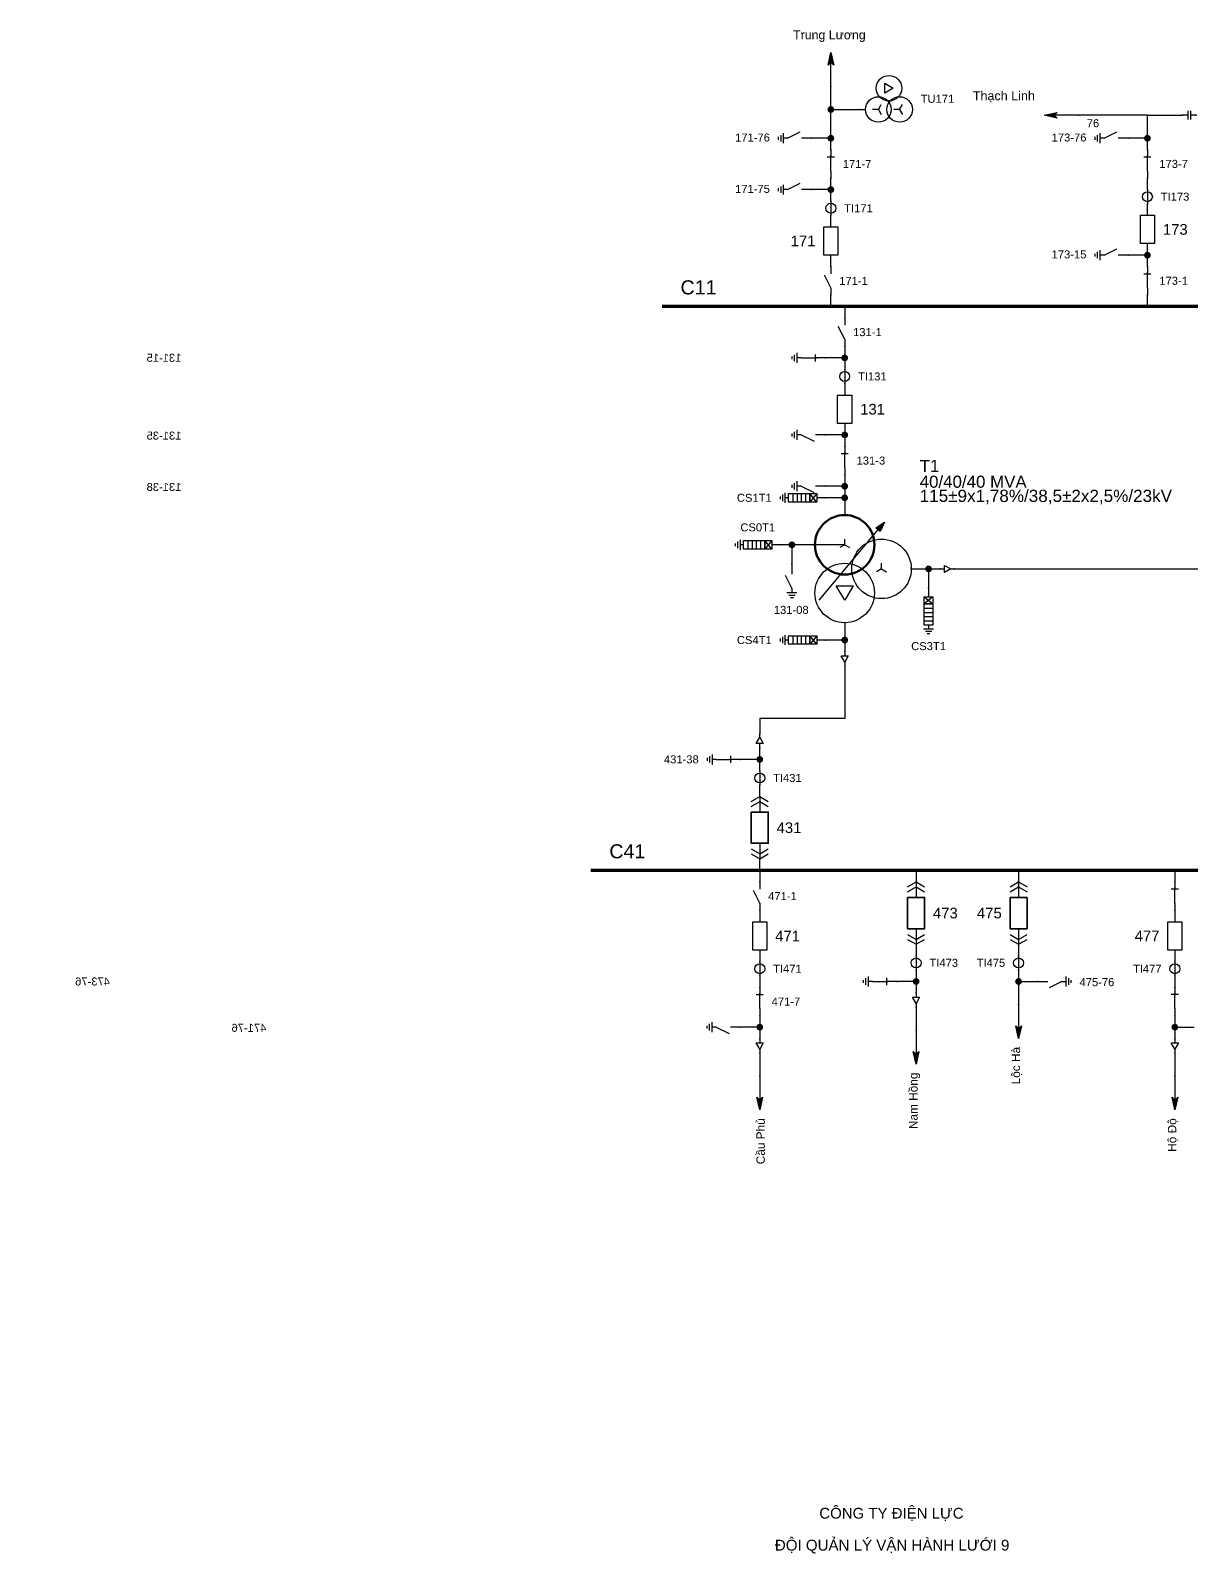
# Model space of a CAD drawing. Header units: millimetres. Extents: x -387 to 411, y 7 to 290.
# Drawn here: x -76.7 to 128.2, y 11.8 to 280.5 of the extents above; entities that cross this region are included whole.
import ezdxf

# ---------------------------------------------------------------- set-up
doc = ezdxf.new("R2010")
doc.units = ezdxf.units.MM
for name, color, linetype, lineweight in [('BUSBAR_110KV', 1, 'Continuous', 50), ('BUSBAR_22KV', 5, 'Continuous', 50), ('HV_110KV', 1, 'Continuous', 25), ('MV_22KV', 5, 'Continuous', 25), ('MV_35KV', 30, 'Continuous', 25)]:
    doc.layers.add(name, color=color, linetype=linetype, lineweight=lineweight)
doc.layers.add('SYM_PORTS', color=8, linetype='Continuous', plot=False)
doc.layers.add('TEXT', color=7, linetype='Continuous')
doc.styles.add('SLD_TEXT', font='arial.ttf')

# ---------------------------------------------------------------- blocks, each defined once
blk = doc.blocks.new('SYM_DISCONNECTOR_OPEN')
at = {"lineweight": 25}
for points in [[(0, -1.25), (-1.125, 1)], [(0, 2.5), (0, 1.25)], [(0, -1.25), (0, -2.5)]]:
    blk.add_lwpolyline(points, dxfattribs=at)
at = {"layer": 'SYM_PORTS'}
for p in [(0, 2.5), (0, -2.5)]:
    blk.add_point(p, dxfattribs=at)
blk.add_attdef('DEVICE_CODE', (1, -0.5), '', height=2)
blk = doc.blocks.new('SYM_CIRCUIT_BREAKER')
at = {"lineweight": 25}
blk.add_lwpolyline([(-1.25, 2.5), (1.25, 2.5), (1.25, -2.5), (-1.25, -2.5)], close=True, dxfattribs=at)
at = {"layer": 'SYM_PORTS'}
for p in [(0, 2.5), (0, -2.5)]:
    blk.add_point(p, dxfattribs=at)
blk.add_attdef('DEVICE_CODE', (2.25, -0.5), '', height=2)
at = {"flags": 1}
blk.add_attdef('RATING', (2.25, -3.5), '', height=2, dxfattribs=at)
blk = doc.blocks.new('SYM_CURRENT_TRANSFORMER')
at = {"lineweight": 25}
blk.add_lwpolyline([(0, 1.25), (0, -1.25)], dxfattribs=at)
blk.add_circle((0, 0), 0.875, dxfattribs=at)
at = {"layer": 'SYM_PORTS'}
for p in [(0, 1.25), (0, -1.25)]:
    blk.add_point(p, dxfattribs=at)
blk.add_attdef('DEVICE_CODE', (1.875, -1.75), '', height=2)
at = {"flags": 1}
blk.add_attdef('RATIO', (1.875, -4.75), '', height=2, dxfattribs=at)
blk = doc.blocks.new('SYM_EARTHING_SWITCH_OPEN')
at = {"lineweight": 25}
for points in [[(0, 3), (0, 1.25)], [(0, -1.25), (-1.125, 1)], [(-0.875, -2), (0.875, -2)], [(-0.5625, -2.4375), (0.5625, -2.4375)], [(0, -1.25), (0, -2)], [(-0.25, -2.875), (0.25, -2.875)]]:
    blk.add_lwpolyline(points, dxfattribs=at)
at = {"layer": 'SYM_PORTS'}
blk.add_point((0, 3), dxfattribs=at)
blk.add_attdef('DEVICE_CODE', (1.875, 0), '', height=2)
blk = doc.blocks.new('SYM_DISCONNECTOR_CLOSED')
at = {"lineweight": 25}
for points in [[(-0.625, 1.25), (0.625, 1.25)], [(0, 2.5), (0, 1.25)], [(0, -1.25), (0, 1.5)], [(0, -1.25), (0, -2.5)]]:
    blk.add_lwpolyline(points, dxfattribs=at)
at = {"layer": 'SYM_PORTS'}
for p in [(0, 2.5), (0, -2.5)]:
    blk.add_point(p, dxfattribs=at)
blk.add_attdef('DEVICE_CODE', (1.625, -0.5), '', height=2)
blk = doc.blocks.new('SYM_VOLTAGE_TRANSFORMER')
at = {"lineweight": 25}
for points in [[(0, 4.625), (0, 3.625)], [(0, 1.375), (-0.8625, 0.875)], [(0, 1.375), (0, 2.375)], [(0, 1.375), (0.8625, 0.875)], [(0, -2.375), (-0.8625, -2.875)], [(0, -2.375), (0, -1.375)], [(0, -2.375), (0.8625, -2.875)]]:
    blk.add_lwpolyline(points, dxfattribs=at)
blk.add_lwpolyline([(2.875, 0.25), (4.625, 0.25), (3.75, -1.25)], close=True, dxfattribs=at)
for centre in [(0, 1.375), (3.75, -0.5), (0, -2.375)]:
    blk.add_circle(centre, 2.25, dxfattribs=at)
at = {"layer": 'SYM_PORTS'}
blk.add_point((0, 4.625), dxfattribs=at)
blk.add_attdef('DEVICE_CODE', (7, 1.625), '', height=2)
at = {"flags": 1}
blk.add_attdef('RATIO', (7, -1.375), '', height=2, dxfattribs=at)
blk = doc.blocks.new('SYM_LINE_FEEDER_ARROW')
blk.add_hatch(color=7).paths.add_polyline_path([(0, -3), (-0.5, -0.75), (0, -1.25), (0.5, -0.75)])
at = {"lineweight": 25}
blk.add_lwpolyline([(0, 3), (0, -1.25)], dxfattribs=at)
blk.add_lwpolyline([(0, -3), (-0.5, -0.75), (0, -1.25), (0.5, -0.75)], close=True, dxfattribs=at)
at = {"layer": 'SYM_PORTS'}
blk.add_point((0, 3), dxfattribs=at)
blk.add_attdef('LINE_NAME', (1.5, 0), '', height=2)
blk = doc.blocks.new('SYM_COUPLING_CAPACITOR')
at = {"lineweight": 25}
for points in [[(-0.75, 0.25), (0.75, 0.25)], [(0, 1.25), (0, 0.25)], [(-0.75, -0.25), (0.75, -0.25)], [(0, -0.25), (0, -1.25)]]:
    blk.add_lwpolyline(points, dxfattribs=at)
at = {"layer": 'SYM_PORTS'}
for p in [(0, 1.25), (0, -1.25)]:
    blk.add_point(p, dxfattribs=at)
blk.add_attdef('DEVICE_CODE', (1.75, -1.75), '', height=2)
blk = doc.blocks.new('SYM_EARTHING_SWITCH_CLOSED')
at = {"lineweight": 25}
for points in [[(0, 3), (0, 1.25)], [(-0.625, 1.25), (0.625, 1.25)], [(0, -1.25), (0, 1.5)], [(-0.875, -2), (0.875, -2)], [(-0.5625, -2.4375), (0.5625, -2.4375)], [(0, -1.25), (0, -2)], [(-0.25, -2.875), (0.25, -2.875)]]:
    blk.add_lwpolyline(points, dxfattribs=at)
at = {"layer": 'SYM_PORTS'}
blk.add_point((0, 3), dxfattribs=at)
blk.add_attdef('DEVICE_CODE', (1.875, 0), '', height=2)
blk = doc.blocks.new('SYM_SURGE_ARRESTER')
at = {"lineweight": 25}
for points in [[(0, 4), (0, 2.5)], [(-0.75, 2.5), (0.75, 1.25)], [(0.75, 2.5), (-0.75, 1.25)], [(-0.75, 0.5), (0.75, 0.5)], [(-0.75, -0.25), (0.75, -0.25)], [(-0.75, -1), (0.75, -1)], [(-0.75, -1.75), (0.75, -1.75)], [(0, -2.5), (0, -3.125)], [(-0.875, -3.125), (0.875, -3.125)], [(-0.5625, -3.5625), (0.5625, -3.5625)], [(-0.25, -4), (0.25, -4)]]:
    blk.add_lwpolyline(points, dxfattribs=at)
for points in [[(-0.75, 2.5), (0.75, 2.5), (0.75, 1.25), (-0.75, 1.25)], [(-0.75, 1.25), (0.75, 1.25), (0.75, -2.5), (-0.75, -2.5)]]:
    blk.add_lwpolyline(points, close=True, dxfattribs=at)
at = {"layer": 'SYM_PORTS'}
blk.add_point((0, 4), dxfattribs=at)
blk.add_attdef('DEVICE_CODE', (1.875, 1), '', height=2)
blk = doc.blocks.new('SYM_TRANSFORMER_3W')
blk.add_hatch(color=7).paths.add_polyline_path([(3.75, 8.25), (3.0125, 6.575), (2.2375, 7.225)])
at = {"lineweight": 25}
for points in [[(3.75, 8.25), (3.0125, 6.575), (2.2375, 7.225)], [(-4.75, -3), (-1.75, -3), (-3.25, -5.5)]]:
    blk.add_lwpolyline(points, close=True, dxfattribs=at)
for points in [[(-7.75, -5.5), (3.0125, 7.35)], [(-3.25, 4.25), (-8.5, 4.25)], [(-3.25, 4.25), (-4.1125, 3.75)], [(-3.25, 4.25), (-3.25, 5.25)], [(-3.25, 4.25), (-2.3875, 3.75)], [(3.25, 0), (2.3875, -0.5)], [(3.25, 0), (3.25, 1)], [(3.25, 0), (4.1125, -0.5)]]:
    blk.add_lwpolyline(points, dxfattribs=at)
at = {"lineweight": 50}
blk.add_circle((-3.25, 4.25), 5.25, dxfattribs=at)
at = {"lineweight": 25}
for centre in [(3.25, 0), (-3.25, -4.25)]:
    blk.add_circle(centre, 5.25, dxfattribs=at)
at = {"layer": 'SYM_PORTS'}
for p in [(-3.25, 9.5), (-8.5, 4.25), (8.5, 0), (-3.25, -9.5)]:
    blk.add_point(p, dxfattribs=at)
blk.add_attdef('DEVICE_CODE', (9.5, 6.5), '', height=2)
at = {"flags": 1}
for tag, p in [('POWER', (9.5, 3.5)), ('VOLTAGE_RATIO', (9.5, 0.5))]:
    blk.add_attdef(tag, p, '', height=2, dxfattribs=at)
blk = doc.blocks.new('SYM_CABLE_TERMINATION')
at = {"lineweight": 25}
blk.add_lwpolyline([(-0.625, 0.5), (0.625, 0.5), (0, -0.625)], close=True, dxfattribs=at)
for points in [[(0, 1.25), (0, 0.5)], [(0, -0.625), (0, -1.25)]]:
    blk.add_lwpolyline(points, dxfattribs=at)
at = {"layer": 'SYM_PORTS'}
for p in [(0, 1.25), (0, -1.25)]:
    blk.add_point(p, dxfattribs=at)
blk = doc.blocks.new('SYM_DRAWOUT_BREAKER')
at = {"lineweight": 25}
for points in [[(-1.5, 4.625), (0, 5.5), (1.5, 4.625)], [(0, 5.5), (0, 2.75)], [(-1.5, 3.75), (0, 4.625), (1.5, 3.75)], [(-1.5, -3.75), (0, -4.625), (1.5, -3.75)], [(-1.5, -4.625), (0, -5.5), (1.5, -4.625)], [(0, -2.75), (0, -5.5)]]:
    blk.add_lwpolyline(points, dxfattribs=at)
at = {"lineweight": 35}
blk.add_lwpolyline([(-1.5, 2.75), (1.5, 2.75), (1.5, -2.75), (-1.5, -2.75)], close=True, dxfattribs=at)
at = {"layer": 'SYM_PORTS'}
for p in [(0, 5.5), (0, -5.5)]:
    blk.add_point(p, dxfattribs=at)
blk.add_attdef('DEVICE_CODE', (2.5, 2.5), '', height=2)
at = {"flags": 1}
blk.add_attdef('RATING', (2.5, -0.5), '', height=2, dxfattribs=at)

msp = doc.modelspace()

# ---------------------------------------------------------------- hatches: boundary and pattern name
at = {"layer": 'HV_110KV'}
h = msp.add_hatch(color=7, dxfattribs=at)
edge = h.paths.add_edge_path()
edge.add_arc((64.52, 266.58), 0.6, 0, 360)
h = msp.add_hatch(color=7, dxfattribs=at)
edge = h.paths.add_edge_path()
edge.add_arc((64.52, 261.5), 0.6, 0, 360)
h = msp.add_hatch(color=7, dxfattribs=at)
edge = h.paths.add_edge_path()
edge.add_arc((120.37, 261.5), 0.6, 0, 360)
h = msp.add_hatch(color=7, dxfattribs=at)
edge = h.paths.add_edge_path()
edge.add_arc((64.52, 252.44), 0.6, 0, 360)
h = msp.add_hatch(color=7, dxfattribs=at)
edge = h.paths.add_edge_path()
edge.add_arc((120.37, 240.88), 0.6, 0, 360)
h = msp.add_hatch(color=7, dxfattribs=at)
edge = h.paths.add_edge_path()
edge.add_arc((66.96, 222.75), 0.6, 0, 360)
h = msp.add_hatch(color=7, dxfattribs=at)
edge = h.paths.add_edge_path()
edge.add_arc((66.96, 209.16), 0.6, 0, 360)
h = msp.add_hatch(color=7, dxfattribs=at)
edge = h.paths.add_edge_path()
edge.add_arc((66.96, 200.1), 0.6, 0, 360)
h = msp.add_hatch(color=7, dxfattribs=at)
edge = h.paths.add_edge_path()
edge.add_arc((66.96, 198.06), 0.6, 0, 360)
h = msp.add_hatch(color=7, dxfattribs=at)
edge = h.paths.add_edge_path()
edge.add_arc((57.65, 189.77), 0.6, 0, 360)
at = {"layer": 'MV_22KV'}
h = msp.add_hatch(color=7, dxfattribs=at)
edge = h.paths.add_edge_path()
edge.add_arc((66.96, 172.97), 0.6, 0, 360)
h = msp.add_hatch(color=7, dxfattribs=at)
edge = h.paths.add_edge_path()
edge.add_arc((51.98, 151.91), 0.6, 0, 360)
h = msp.add_hatch(color=7, dxfattribs=at)
edge = h.paths.add_edge_path()
edge.add_arc((79.56, 112.72), 0.6, 0, 360)
h = msp.add_hatch(color=7, dxfattribs=at)
edge = h.paths.add_edge_path()
edge.add_arc((97.63, 112.72), 0.6, 0, 360)
h = msp.add_hatch(color=7, dxfattribs=at)
edge = h.paths.add_edge_path()
edge.add_arc((51.98, 104.66), 0.6, 0, 360)
h = msp.add_hatch(color=7, dxfattribs=at)
edge = h.paths.add_edge_path()
edge.add_arc((125.21, 104.66), 0.6, 0, 360)
at = {"layer": 'MV_35KV'}
h = msp.add_hatch(color=7, dxfattribs=at)
edge = h.paths.add_edge_path()
edge.add_arc((81.76, 185.52), 0.6, 0, 360)

# ---------------------------------------------------------------- linework, layer by layer
at = {"layer": 'BUSBAR_110KV', "const_width": 0.59}
msp.add_lwpolyline([(34.7, 231.82), (146.64, 231.82)], dxfattribs=at)
at = {"layer": 'BUSBAR_22KV', "const_width": 0.59}
msp.add_lwpolyline([(22.15, 132.32), (148.69, 132.32)], dxfattribs=at)
at = {"layer": 'HV_110KV'}
for points in [[(64.52, 266.58), (64.52, 270.65)], [(64.52, 261.5), (64.52, 266.58)], [(64.52, 266.58), (69.64, 266.58)], [(120.37, 265.57), (108.18, 265.57)], [(120.37, 261.5), (120.37, 265.57)], [(120.37, 265.57), (126.47, 265.57)], [(64.52, 261.5), (61.11, 261.5)], [(64.52, 259.47), (64.52, 261.5)], [(120.37, 261.5), (116.96, 261.5)], [(120.37, 259.47), (120.37, 261.5)], [(64.52, 252.44), (64.52, 254.47)], [(120.37, 252.44), (120.37, 254.47)], [(64.52, 252.44), (61.11, 252.44)], [(64.52, 250.41), (64.52, 252.44)], [(120.37, 247.91), (120.37, 249.94)], [(64.52, 245.88), (64.52, 247.91)], [(120.37, 240.88), (120.37, 242.91)], [(64.52, 238.85), (64.52, 240.88)], [(120.37, 240.88), (116.96, 240.88)], [(120.37, 238.85), (120.37, 240.88)], [(64.52, 231.82), (64.52, 233.85)], [(120.37, 231.82), (120.37, 233.85)], [(66.96, 231.82), (66.96, 229.78)], [(66.96, 224.78), (66.96, 222.75)], [(66.96, 222.75), (63.55, 222.75)], [(66.96, 222.75), (66.96, 220.72)], [(66.96, 218.22), (66.96, 216.19)], [(66.96, 211.19), (66.96, 209.16)], [(66.96, 209.16), (63.55, 209.16)], [(66.96, 209.16), (66.96, 207.13)], [(66.96, 202.13), (66.96, 200.1)], [(66.96, 200.1), (63.55, 200.1)], [(66.96, 200.1), (66.96, 198.06)], [(66.96, 198.06), (63.55, 198.06)], [(66.96, 198.06), (66.96, 195.02)], [(57.65, 189.77), (55.62, 189.77)], [(61.71, 189.77), (57.65, 189.77)], [(57.65, 189.77), (57.65, 186.35)]]:
    msp.add_lwpolyline(points, dxfattribs=at)
at = {"layer": 'MV_22KV'}
for points in [[(66.96, 176.02), (66.96, 172.97)], [(66.96, 172.97), (63.55, 172.97)], [(66.96, 172.97), (66.96, 170.94)], [(66.96, 168.44), (66.96, 165.74), (66.96, 159.14), (51.98, 159.14), (51.98, 156.44)], [(51.98, 151.91), (51.98, 153.94)], [(51.98, 151.91), (48.56, 151.91)], [(51.98, 149.88), (51.98, 151.91)], [(51.98, 145.35), (51.98, 147.38)], [(51.98, 132.32), (51.98, 134.35)], [(51.98, 132.32), (51.98, 130.28)], [(79.56, 132.32), (79.56, 130.28)], [(97.63, 132.32), (97.63, 130.28)], [(125.21, 132.32), (125.21, 130.28)], [(51.98, 125.28), (51.98, 123.25)], [(125.21, 125.28), (125.21, 123.25)], [(51.98, 118.25), (51.98, 116.22)], [(79.56, 119.28), (79.56, 117.25)], [(97.63, 119.28), (97.63, 117.25)], [(125.21, 118.25), (125.21, 116.22)], [(51.98, 113.72), (51.98, 111.69)], [(79.56, 114.75), (79.56, 112.72)], [(97.63, 114.75), (97.63, 112.72)], [(125.21, 113.72), (125.21, 111.69)], [(79.56, 112.72), (76.14, 112.72)], [(79.56, 112.72), (79.56, 110.69)], [(97.63, 112.72), (101.04, 112.72)], [(97.63, 112.72), (97.63, 108.66)], [(79.56, 108.19), (79.56, 104.13)], [(51.98, 106.69), (51.98, 104.66)], [(125.21, 106.69), (125.21, 104.66)], [(51.98, 104.66), (48.56, 104.66)], [(51.98, 104.66), (51.98, 102.63)], [(125.21, 104.66), (128.63, 104.66)], [(125.21, 104.66), (125.21, 102.63)], [(51.98, 100.13), (51.98, 96.06)], [(125.21, 100.13), (125.21, 96.06)]]:
    msp.add_lwpolyline(points, dxfattribs=at)
at = {"layer": 'MV_35KV'}
for points in [[(86.29, 185.52), (88.99, 185.52), (204, 185.52), (204, 166.05), (331.5, 166.05), (331.5, 219.44), (337.61, 219.44), (340.31, 219.44)], [(78.71, 185.52), (81.76, 185.52)], [(81.76, 185.52), (81.76, 182.1)], [(81.76, 185.52), (83.79, 185.52)]]:
    msp.add_lwpolyline(points, dxfattribs=at)

# ---------------------------------------------------------------- block references
at = {"layer": 'HV_110KV'}
for name, p, rotation in [('SYM_LINE_FEEDER_ARROW', (64.52, 273.65), 180), ('SYM_LINE_FEEDER_ARROW', (105.18, 265.57), 270), ('SYM_COUPLING_CAPACITOR', (127.72, 265.57), 270)]:
    msp.add_blockref(name, p, dxfattribs=dict(at, rotation=rotation))
ref = msp.add_blockref('SYM_VOLTAGE_TRANSFORMER', (74.27, 266.58), dxfattribs=dict(at, rotation=90))
ref.add_attrib('DEVICE_CODE', 'TU171', (80.37, 267.76), dxfattribs={"layer": 'TEXT', "height": 1.412, "style": 'SLD_TEXT'})
ref = msp.add_blockref('SYM_EARTHING_SWITCH_OPEN', (58.11, 261.5), dxfattribs=dict(at, rotation=270))
ref.add_attrib('DEVICE_CODE', '171-76', (47.62, 260.93), dxfattribs={"layer": 'TEXT', "height": 1.412, "style": 'SLD_TEXT'})
ref = msp.add_blockref('SYM_EARTHING_SWITCH_OPEN', (113.96, 261.5), dxfattribs=dict(at, rotation=270))
ref.add_attrib('DEVICE_CODE', '173-76', (103.47, 260.93), dxfattribs={"layer": 'TEXT', "height": 1.412, "style": 'SLD_TEXT'})
ref = msp.add_blockref('SYM_DISCONNECTOR_CLOSED', (64.52, 256.97), dxfattribs=at)
ref.add_attrib('DEVICE_CODE', '171-7', (66.62, 256.26), dxfattribs={"layer": 'TEXT', "height": 1.412, "style": 'SLD_TEXT'})
ref = msp.add_blockref('SYM_DISCONNECTOR_CLOSED', (120.37, 256.97), dxfattribs=at)
ref.add_attrib('DEVICE_CODE', '173-7', (122.47, 256.28), dxfattribs={"layer": 'TEXT', "height": 1.412, "style": 'SLD_TEXT'})
ref = msp.add_blockref('SYM_EARTHING_SWITCH_OPEN', (58.11, 252.44), dxfattribs=dict(at, rotation=270))
ref.add_attrib('DEVICE_CODE', '171-75', (47.62, 251.87), dxfattribs={"layer": 'TEXT', "height": 1.412, "style": 'SLD_TEXT'})
ref = msp.add_blockref('SYM_CURRENT_TRANSFORMER', (64.52, 249.16), dxfattribs=at)
ref.add_attrib('DEVICE_CODE', 'TI171', (66.87, 248.45), dxfattribs={"layer": 'TEXT', "height": 1.412, "style": 'SLD_TEXT'})
ref = msp.add_blockref('SYM_CURRENT_TRANSFORMER', (120.37, 251.19), dxfattribs=at)
ref.add_attrib('DEVICE_CODE', 'TI173', (122.72, 250.49), dxfattribs={"layer": 'TEXT', "height": 1.412, "style": 'SLD_TEXT'})
ref = msp.add_blockref('SYM_CIRCUIT_BREAKER', (120.37, 245.41), dxfattribs=at)
ref.add_attrib('DEVICE_CODE', '173', (123.1, 244.48), dxfattribs={"layer": 'TEXT', "height": 1.877, "style": 'SLD_TEXT'})
ref = msp.add_blockref('SYM_CIRCUIT_BREAKER', (64.52, 243.38), dxfattribs=at)
ref.add_attrib('DEVICE_CODE', '171', (57.43, 242.44), dxfattribs={"layer": 'TEXT', "height": 1.876, "style": 'SLD_TEXT'})
ref = msp.add_blockref('SYM_EARTHING_SWITCH_OPEN', (113.96, 240.88), dxfattribs=dict(at, rotation=270))
ref.add_attrib('DEVICE_CODE', '173-15', (103.47, 240.31), dxfattribs={"layer": 'TEXT', "height": 1.412, "style": 'SLD_TEXT'})
ref = msp.add_blockref('SYM_DISCONNECTOR_OPEN', (64.52, 236.35), dxfattribs=at)
ref.add_attrib('DEVICE_CODE', '171-1', (66, 235.64), dxfattribs={"layer": 'TEXT', "height": 1.412, "style": 'SLD_TEXT'})
ref = msp.add_blockref('SYM_DISCONNECTOR_CLOSED', (120.37, 236.35), dxfattribs=at)
ref.add_attrib('DEVICE_CODE', '173-1', (122.47, 235.65), dxfattribs={"layer": 'TEXT', "height": 1.412, "style": 'SLD_TEXT'})
ref = msp.add_blockref('SYM_DISCONNECTOR_OPEN', (66.96, 227.28), dxfattribs=at)
ref.add_attrib('DEVICE_CODE', '131-1', (68.44, 226.59), dxfattribs={"layer": 'TEXT', "height": 1.412, "style": 'SLD_TEXT'})
ref = msp.add_blockref('SYM_EARTHING_SWITCH_CLOSED', (60.55, 222.75), dxfattribs=dict(at, xscale=-1, rotation=270))
ref.add_attrib('DEVICE_CODE', '131-15', (50.06, 222.06), dxfattribs={"layer": 'TEXT', "extrusion": (0, 0, -1), "height": 1.412, "style": 'SLD_TEXT'})
ref = msp.add_blockref('SYM_CURRENT_TRANSFORMER', (66.96, 219.47), dxfattribs=at)
ref.add_attrib('DEVICE_CODE', 'TI131', (69.31, 218.77), dxfattribs={"layer": 'TEXT', "height": 1.412, "style": 'SLD_TEXT'})
ref = msp.add_blockref('SYM_CIRCUIT_BREAKER', (66.96, 213.69), dxfattribs=at)
ref.add_attrib('DEVICE_CODE', '131', (69.69, 212.76), dxfattribs={"layer": 'TEXT', "height": 1.877, "style": 'SLD_TEXT'})
ref = msp.add_blockref('SYM_EARTHING_SWITCH_OPEN', (60.55, 209.16), dxfattribs=dict(at, xscale=-1, rotation=270))
ref.add_attrib('DEVICE_CODE', '131-35', (50.06, 208.34), dxfattribs={"layer": 'TEXT', "extrusion": (0, 0, -1), "height": 1.412, "style": 'SLD_TEXT'})
ref = msp.add_blockref('SYM_DISCONNECTOR_CLOSED', (66.96, 204.63), dxfattribs=at)
ref.add_attrib('DEVICE_CODE', '131-3', (69.06, 203.93), dxfattribs={"layer": 'TEXT', "height": 1.412, "style": 'SLD_TEXT'})
ref = msp.add_blockref('SYM_TRANSFORMER_3W', (70.21, 185.52), dxfattribs=at)
ref.add_attrib('DEVICE_CODE', 'T1', (80.19, 202.64), dxfattribs={"layer": 'TEXT', "height": 2.124, "style": 'SLD_TEXT'})
ref = msp.add_blockref('SYM_EARTHING_SWITCH_OPEN', (60.55, 200.1), dxfattribs=dict(at, xscale=-1, rotation=270))
ref.add_attrib('DEVICE_CODE', '131-38', (50.06, 199.27), dxfattribs={"layer": 'TEXT', "extrusion": (0, 0, -1), "height": 1.412, "style": 'SLD_TEXT'})
ref = msp.add_blockref('SYM_SURGE_ARRESTER', (59.55, 198.06), dxfattribs=dict(at, rotation=270))
ref.add_attrib('DEVICE_CODE', 'CS1T1', (47.94, 197.36), dxfattribs={"layer": 'TEXT', "height": 1.412, "style": 'SLD_TEXT'})
ref = msp.add_blockref('SYM_SURGE_ARRESTER', (51.62, 189.77), dxfattribs=dict(at, rotation=270))
ref.add_attrib('DEVICE_CODE', 'CS0T1', (48.55, 192.14), dxfattribs={"layer": 'TEXT', "height": 1.412, "style": 'SLD_TEXT'})
ref = msp.add_blockref('SYM_EARTHING_SWITCH_OPEN', (57.65, 183.35), dxfattribs=at)
ref.add_attrib('DEVICE_CODE', '131-08', (54.46, 177.59), dxfattribs={"layer": 'TEXT', "height": 1.412, "style": 'SLD_TEXT'})
at = {"layer": 'MV_22KV'}
ref = msp.add_blockref('SYM_SURGE_ARRESTER', (59.55, 172.97), dxfattribs=dict(at, rotation=270))
ref.add_attrib('DEVICE_CODE', 'CS4T1', (47.94, 172.26), dxfattribs={"layer": 'TEXT', "height": 1.412, "style": 'SLD_TEXT'})
for name, p in [('SYM_CABLE_TERMINATION', (66.96, 169.69)), ('SYM_CABLE_TERMINATION', (79.56, 109.44)), ('SYM_LINE_FEEDER_ARROW', (97.63, 105.66)), ('SYM_CABLE_TERMINATION', (51.98, 101.38)), ('SYM_LINE_FEEDER_ARROW', (79.56, 101.13)), ('SYM_CABLE_TERMINATION', (125.21, 101.38)), ('SYM_LINE_FEEDER_ARROW', (51.98, 93.06)), ('SYM_LINE_FEEDER_ARROW', (125.21, 93.06))]:
    msp.add_blockref(name, p, dxfattribs=at)
at = {"layer": 'MV_22KV', "rotation": 180}
msp.add_blockref('SYM_CABLE_TERMINATION', (51.98, 155.19), dxfattribs=at)
at = {"layer": 'MV_22KV'}
ref = msp.add_blockref('SYM_EARTHING_SWITCH_CLOSED', (45.56, 151.91), dxfattribs=dict(at, rotation=270))
ref.add_attrib('DEVICE_CODE', '431-38', (35.07, 151.21), dxfattribs={"layer": 'TEXT', "height": 1.412, "style": 'SLD_TEXT'})
ref = msp.add_blockref('SYM_CURRENT_TRANSFORMER', (51.98, 148.63), dxfattribs=at)
ref.add_attrib('DEVICE_CODE', 'TI431', (54.32, 147.93), dxfattribs={"layer": 'TEXT', "height": 1.412, "style": 'SLD_TEXT'})
ref = msp.add_blockref('SYM_DRAWOUT_BREAKER', (51.98, 139.85), dxfattribs=at)
ref.add_attrib('DEVICE_CODE', '431', (54.95, 138.92), dxfattribs={"layer": 'TEXT', "height": 1.877, "style": 'SLD_TEXT'})
ref = msp.add_blockref('SYM_DISCONNECTOR_CLOSED', (125.21, 127.78), dxfattribs=dict(at, xscale=-1))
ref.add_attrib('DEVICE_CODE', '477-1', (118.07, 127.08), dxfattribs={"layer": 'TEXT', "extrusion": (0, 0, -1), "height": 1.412, "style": 'SLD_TEXT'})
ref = msp.add_blockref('SYM_DISCONNECTOR_OPEN', (51.98, 127.78), dxfattribs=at)
ref.add_attrib('DEVICE_CODE', '471-1', (53.45, 127.08), dxfattribs={"layer": 'TEXT', "height": 1.412, "style": 'SLD_TEXT'})
ref = msp.add_blockref('SYM_DRAWOUT_BREAKER', (79.56, 124.78), dxfattribs=at)
ref.add_attrib('DEVICE_CODE', '473', (82.53, 123.86), dxfattribs={"layer": 'TEXT', "height": 1.877, "style": 'SLD_TEXT'})
ref = msp.add_blockref('SYM_DRAWOUT_BREAKER', (97.63, 124.78), dxfattribs=at)
ref.add_attrib('DEVICE_CODE', '475', (90.29, 123.86), dxfattribs={"layer": 'TEXT', "height": 1.88, "style": 'SLD_TEXT'})
ref = msp.add_blockref('SYM_CIRCUIT_BREAKER', (51.98, 120.75), dxfattribs=at)
ref.add_attrib('DEVICE_CODE', '471', (54.7, 119.81), dxfattribs={"layer": 'TEXT', "height": 1.876, "style": 'SLD_TEXT'})
ref = msp.add_blockref('SYM_CIRCUIT_BREAKER', (125.21, 120.75), dxfattribs=at)
ref.add_attrib('DEVICE_CODE', '477', (118.12, 119.82), dxfattribs={"layer": 'TEXT', "height": 1.879, "style": 'SLD_TEXT'})
ref = msp.add_blockref('SYM_CURRENT_TRANSFORMER', (51.98, 114.97), dxfattribs=at)
ref.add_attrib('DEVICE_CODE', 'TI471', (54.32, 114.26), dxfattribs={"layer": 'TEXT', "height": 1.412, "style": 'SLD_TEXT'})
ref = msp.add_blockref('SYM_CURRENT_TRANSFORMER', (79.56, 116), dxfattribs=at)
ref.add_attrib('DEVICE_CODE', 'TI473', (81.91, 115.31), dxfattribs={"layer": 'TEXT', "height": 1.412, "style": 'SLD_TEXT'})
ref = msp.add_blockref('SYM_CURRENT_TRANSFORMER', (97.63, 116), dxfattribs=at)
ref.add_attrib('DEVICE_CODE', 'TI475', (90.24, 115.31), dxfattribs={"layer": 'TEXT', "height": 1.412, "style": 'SLD_TEXT'})
ref = msp.add_blockref('SYM_CURRENT_TRANSFORMER', (125.21, 114.97), dxfattribs=at)
ref.add_attrib('DEVICE_CODE', 'TI477', (117.82, 114.27), dxfattribs={"layer": 'TEXT', "height": 1.412, "style": 'SLD_TEXT'})
ref = msp.add_blockref('SYM_EARTHING_SWITCH_CLOSED', (73.14, 112.72), dxfattribs=dict(at, xscale=-1, rotation=270))
ref.add_attrib('DEVICE_CODE', '473-76', (62.66, 112.02), dxfattribs={"layer": 'TEXT', "extrusion": (0, 0, -1), "height": 1.412, "style": 'SLD_TEXT'})
ref = msp.add_blockref('SYM_EARTHING_SWITCH_OPEN', (104.04, 112.72), dxfattribs=dict(at, rotation=90))
ref.add_attrib('DEVICE_CODE', '475-76', (108.39, 111.9), dxfattribs={"layer": 'TEXT', "height": 1.412, "style": 'SLD_TEXT'})
ref = msp.add_blockref('SYM_DISCONNECTOR_CLOSED', (125.21, 109.19), dxfattribs=dict(at, xscale=-1))
ref.add_attrib('DEVICE_CODE', '477-7', (118.07, 108.48), dxfattribs={"layer": 'TEXT', "extrusion": (0, 0, -1), "height": 1.412, "style": 'SLD_TEXT'})
ref = msp.add_blockref('SYM_DISCONNECTOR_CLOSED', (51.98, 109.19), dxfattribs=at)
ref.add_attrib('DEVICE_CODE', '471-7', (54.07, 108.48), dxfattribs={"layer": 'TEXT', "height": 1.412, "style": 'SLD_TEXT'})
ref = msp.add_blockref('SYM_EARTHING_SWITCH_OPEN', (45.56, 104.66), dxfattribs=dict(at, xscale=-1, rotation=270))
ref.add_attrib('DEVICE_CODE', '471-76', (35.07, 103.84), dxfattribs={"layer": 'TEXT', "extrusion": (0, 0, -1), "height": 1.412, "style": 'SLD_TEXT'})
at = {"layer": 'MV_35KV', "rotation": 90}
msp.add_blockref('SYM_CABLE_TERMINATION', (85.04, 185.52), dxfattribs=at)
at = {"layer": 'MV_35KV'}
ref = msp.add_blockref('SYM_SURGE_ARRESTER', (81.76, 178.1), dxfattribs=at)
ref.add_attrib('DEVICE_CODE', 'CS3T1', (78.69, 171.19), dxfattribs={"layer": 'TEXT', "height": 1.412, "style": 'SLD_TEXT'})

# ---------------------------------------------------------------- texts
at = {"layer": 'TEXT', "attachment_point": 7, "style": 'SLD_TEXT'}
for s, insert, char_height in [('Trung Lương', (57.86, 278.5), 1.5577), ('Thạch Linh', (89.57, 267.86), 1.585), ('76', (109.66, 263.43), 1.412), ('C11', (37.99, 233.92), 2.48), ('40/40/40 MVA', (80.19, 199.81), 2.1324), ('115±9x1,78%/38,5±2x2,5%/23kV', (80.19, 196.93), 2.1573), ('C41', (25.44, 134.42), 2.48), ('CÔNG TY ĐIỆN LỰC', (62.48, 17.54), 1.8919), ('ĐỘI QUẢN LÝ VẬN HÀNH LƯỚI 9', (54.64, 11.79), 1.9051)]:
    msp.add_mtext(s, dxfattribs=dict(at, insert=insert, char_height=char_height))
at = {"layer": 'TEXT', "char_height": 1.495, "attachment_point": 7, "rotation": 90, "style": 'SLD_TEXT'}
for s, insert in [('Lộc Hà', (98.22, 94.57)), ('Nam Hồng', (80.27, 86.68)), ('Cầu Phủ', (52.89, 80.47)), ('Hộ Độ', (125.8, 82.67))]:
    msp.add_mtext(s, dxfattribs=dict(at, insert=insert))

doc.saveas('drawing.dxf')
